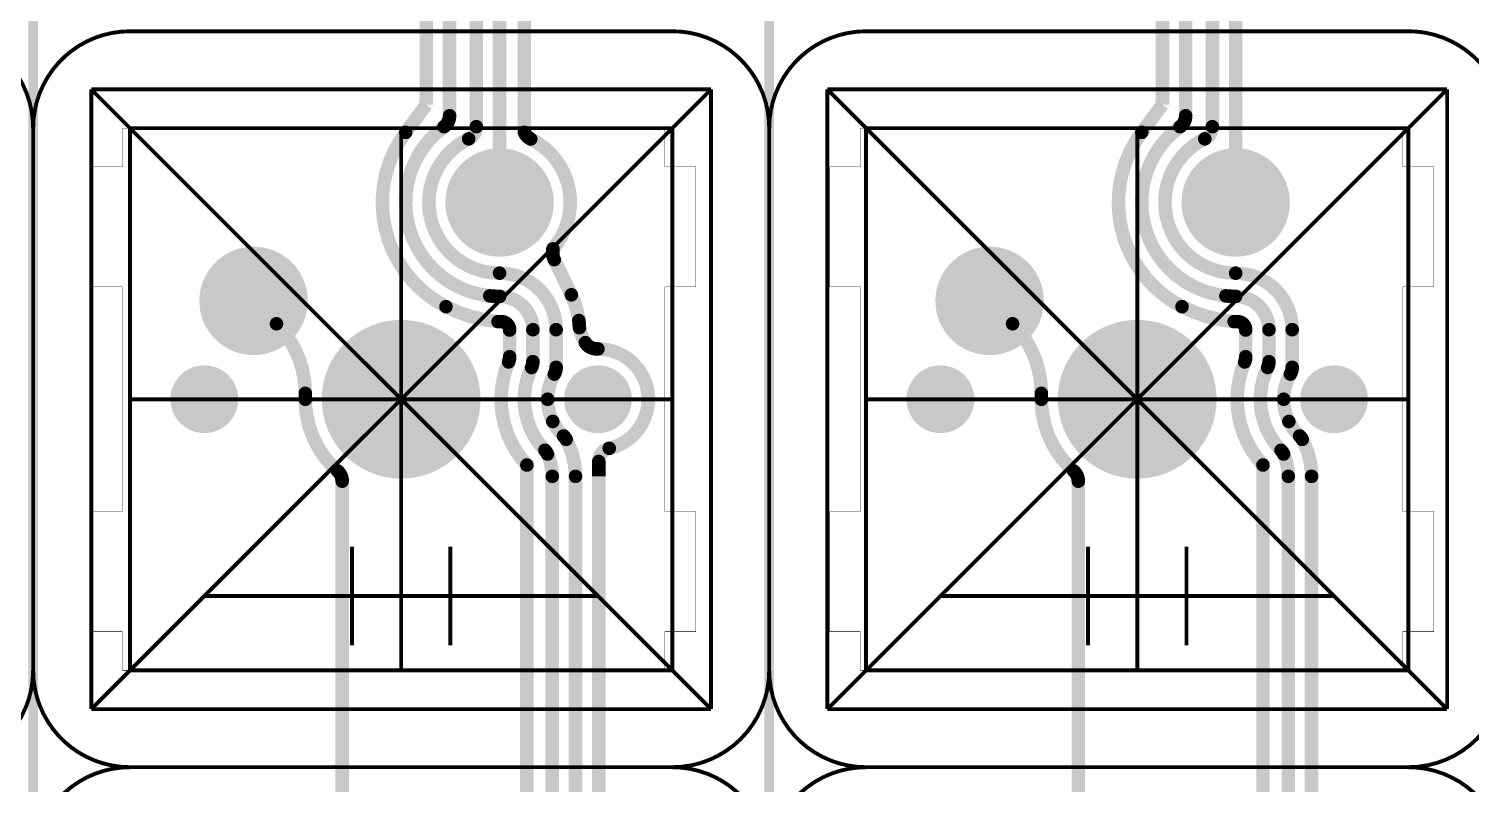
# Model space of a CAD drawing. Header units: inches. Extents: x -214 to 438, y -213 to 250.
# Drawn here: x -85.61 to -48.38, y -9.94 to 9.56 of the extents above; entities that cross this region are included whole.
import ezdxf

# ---------------------------------------------------------------- set-up
doc = ezdxf.new("R2010")
doc.units = ezdxf.units.IN
for name, color, linetype in [('Bottom Layer', 5, 'Continuous'), ('Drawing', 216, 'Continuous'), ('Drawing3', 56, 'Continuous'), ('Mechanical 22', 56, 'Continuous'), ('Multi-Layer', 9, 'Continuous'), ('Top Layer', 1, 'Continuous')]:
    doc.layers.add(name, color=color, linetype=linetype)

msp = doc.modelspace()

# ---------------------------------------------------------------- hatches: boundary and pattern name
at = {"layer": 'Bottom Layer'}
h = msp.add_hatch(color=5, dxfattribs=at)
edge = h.paths.add_edge_path()
edge.add_arc((-73.4600004, 5.08), 1.39999974, 0, 360)
h = msp.add_hatch(color=5, dxfattribs=at)
edge = h.paths.add_edge_path()
edge.add_arc((-54.4600003, 5.08), 1.39999974, 0, 360)
h = msp.add_hatch(color=5, dxfattribs=at)
edge = h.paths.add_edge_path()
edge.add_arc((-79.8100004, 2.54), 1.39999974, 0, 360)
h = msp.add_hatch(color=5, dxfattribs=at)
edge = h.paths.add_edge_path()
edge.add_arc((-60.8100003, 2.54), 1.39999974, 0, 360)
h = msp.add_hatch(color=5, dxfattribs=at)
edge = h.paths.add_edge_path()
edge.add_arc((-76.00000039999999, 0), 2.04999844, 0, 360)
h = msp.add_hatch(color=5, dxfattribs=at)
edge = h.paths.add_edge_path()
edge.add_arc((-57.0000003, 0), 2.04999844, 0, 360)
h = msp.add_hatch(color=5, dxfattribs=at)
edge = h.paths.add_edge_path()
edge.add_arc((-81.0800004, 0), 0.87499952, 0, 360)
h = msp.add_hatch(color=5, dxfattribs=at)
edge = h.paths.add_edge_path()
edge.add_arc((-70.92000039999999, 0), 0.87499952, 0, 360)
h = msp.add_hatch(color=5, dxfattribs=at)
edge = h.paths.add_edge_path()
edge.add_arc((-62.08000029999999, 0), 0.87499952, 0, 360)
h = msp.add_hatch(color=5, dxfattribs=at)
edge = h.paths.add_edge_path()
edge.add_arc((-51.9200003, 0), 0.87499952, 0, 360)
at = {"layer": 'Multi-Layer'}
h = msp.add_hatch(color=9, dxfattribs=at)
edge = h.paths.add_edge_path()
edge.add_arc((-73.4600004, 5.08), 1.39999974, 0, 360)
h = msp.add_hatch(color=9, dxfattribs=at)
edge = h.paths.add_edge_path()
edge.add_arc((-54.4600003, 5.08), 1.39999974, 0, 360)
h = msp.add_hatch(color=9, dxfattribs=at)
edge = h.paths.add_edge_path()
edge.add_arc((-79.8100004, 2.54), 1.39999974, 0, 360)
h = msp.add_hatch(color=9, dxfattribs=at)
edge = h.paths.add_edge_path()
edge.add_arc((-60.8100003, 2.54), 1.39999974, 0, 360)
h = msp.add_hatch(color=9, dxfattribs=at)
edge = h.paths.add_edge_path()
edge.add_arc((-76.00000039999999, 0), 2.04999844, 0, 360)
h = msp.add_hatch(color=9, dxfattribs=at)
edge = h.paths.add_edge_path()
edge.add_arc((-57.0000003, 0), 2.04999844, 0, 360)
h = msp.add_hatch(color=9, dxfattribs=at)
edge = h.paths.add_edge_path()
edge.add_arc((-81.0800004, 0), 0.87499952, 0, 360)
h = msp.add_hatch(color=9, dxfattribs=at)
edge = h.paths.add_edge_path()
edge.add_arc((-70.92000039999999, 0), 0.87499952, 0, 360)
h = msp.add_hatch(color=9, dxfattribs=at)
edge = h.paths.add_edge_path()
edge.add_arc((-62.08000029999999, 0), 0.87499952, 0, 360)
h = msp.add_hatch(color=9, dxfattribs=at)
edge = h.paths.add_edge_path()
edge.add_arc((-51.9200003, 0), 0.87499952, 0, 360)
at = {"layer": 'Top Layer'}
h = msp.add_hatch(color=1, dxfattribs=at)
edge = h.paths.add_edge_path()
edge.add_arc((-73.4600004, 5.08), 1.39999974, 0, 360)
h = msp.add_hatch(color=1, dxfattribs=at)
edge = h.paths.add_edge_path()
edge.add_arc((-54.4600003, 5.08), 1.39999974, 0, 360)
h = msp.add_hatch(color=1, dxfattribs=at)
edge = h.paths.add_edge_path()
edge.add_arc((-79.8100004, 2.54), 1.39999974, 0, 360)
h = msp.add_hatch(color=1, dxfattribs=at)
edge = h.paths.add_edge_path()
edge.add_arc((-60.8100003, 2.54), 1.39999974, 0, 360)
h = msp.add_hatch(color=1, dxfattribs=at)
edge = h.paths.add_edge_path()
edge.add_arc((-76.00000039999999, 0), 2.04999844, 0, 360)
h = msp.add_hatch(color=1, dxfattribs=at)
edge = h.paths.add_edge_path()
edge.add_arc((-57.0000003, 0), 2.04999844, 0, 360)
h = msp.add_hatch(color=1, dxfattribs=at)
edge = h.paths.add_edge_path()
edge.add_arc((-81.0800004, 0), 0.87499952, 0, 360)
h = msp.add_hatch(color=1, dxfattribs=at)
edge = h.paths.add_edge_path()
edge.add_arc((-70.92000039999999, 0), 0.87499952, 0, 360)
h = msp.add_hatch(color=1, dxfattribs=at)
edge = h.paths.add_edge_path()
edge.add_arc((-62.08000029999999, 0), 0.87499952, 0, 360)
h = msp.add_hatch(color=1, dxfattribs=at)
edge = h.paths.add_edge_path()
edge.add_arc((-51.9200003, 0), 0.87499952, 0, 360)

# ---------------------------------------------------------------- linework, layer by layer
at = {"layer": 'Drawing'}
for points, const_width in [([(-88.00050218, 9.49999878, -0.4142135623730985), (-85.50050209999999, 6.9999987)], 0.0999998), ([(-85.49950134, 6.9999987, -0.4142135623730999), (-82.99950125999999, 9.49999878)], 0.0999998), ([(-69.00050208, 9.49999878, -0.4142135623730985), (-66.500502, 6.9999987)], 0.0999998), ([(-66.49950124, 6.9999987, -0.4142135623730999), (-63.99950116, 9.49999878)], 0.0999998), ([(-50.00050198, 9.49999878, -0.4142135623730985), (-47.5005019, 6.9999987)], 0.0999998), ([(-85.50050209999999, -7.00000124, -0.4142135623730951), (-88.00050218, -9.500001319999999)], 0.0999998), ([(-83.00000164, -9.4994984, -0.4142135623731002), (-85.50000171999999, -6.99949832)], 0.0999998), ([(-82.99950125999999, -9.500001319999999, -0.4142135623731002), (-85.49950134, -7.00000124)], 0.0127), ([(-66.500502, -7.00000124, -0.4142135623730951), (-69.00050208, -9.500001319999999)], 0.0999998), ([(-64.00000153999999, -9.4994984, -0.4142135623731002), (-66.50000162, -6.99949832)], 0.0999998), ([(-63.99950116, -9.500001319999999, -0.4142135623731002), (-66.49950124, -7.00000124)], 0.0127), ([(-47.5005019, -7.00000124, -0.4142135623730951), (-50.00050198, -9.500001319999999)], 0.0999998), ([(-85.49950134, -12.0000014, -0.4142135623730999), (-82.99950125999999, -9.500001319999999)], 0.0999998), ([(-69.00050208, -9.500001319999999, -0.4142135623730985), (-66.500502, -12.0000014)], 0.0999998), ([(-66.49950124, -12.0000014, -0.4142135623730999), (-63.99950116, -9.500001319999999)], 0.0999998), ([(-50.00050198, -9.500001319999999, -0.4142135623730985), (-47.5005019, -12.0000014)], 0.0999998)]:
    msp.add_lwpolyline(points, format="xyb", dxfattribs=dict(at, const_width=const_width))
at = {"layer": 'Drawing', "const_width": 0.0999998}
for points in [[(-82.99950125999999, 9.49999878), (-69.00050208, 9.49999878)], [(-63.99950116, 9.49999878), (-50.00050198, 9.49999878)], [(-83.99999964, -7.999999239999999), (-67.99999862, 8.00000178)], [(-83.99999964, 8.00000178), (-67.99999862, -7.999999239999999)], [(-83.99999964, -7.999999239999999), (-83.99999964, 8.00000178)], [(-83.99999964, 8.00000178), (-67.99999862, 8.00000178)], [(-67.99999862, -7.999999239999999), (-67.99999862, 8.00000178)], [(-64.99999954, -7.999999239999999), (-48.99999852, 8.00000178)], [(-64.99999954, 8.00000178), (-48.99999852, -7.999999239999999)], [(-64.99999954, -7.999999239999999), (-64.99999954, 8.00000178)], [(-64.99999954, 8.00000178), (-48.99999852, 8.00000178)], [(-48.99999852, -7.999999239999999), (-48.99999852, 8.00000178)], [(-85.50050209999999, -7.00000124), (-85.50050209999999, 6.9999987)], [(-85.50000171999999, -6.99949832), (-85.50000171999999, 6.999500859999999)], [(-82.99975271999999, -6.99980058), (-82.99975271999999, 6.99980058)], [(-82.99975271999999, 6.99980058), (-69.00025316, 6.99980058)], [(-76.00000294, -6.99980058), (-76.00000294, 6.99980058)], [(-69.00025316, -6.99980058), (-69.00025316, 6.99980058)], [(-66.500502, -7.00000124), (-66.500502, 6.9999987)], [(-66.50000162, -6.99949832), (-66.50000162, 6.999500859999999)], [(-63.99975262, -6.99980058), (-63.99975262, 6.99980058)], [(-63.99975262, 6.99980058), (-50.00025306, 6.99980058)], [(-57.00000283999999, -6.99980058), (-57.00000283999999, 6.99980058)], [(-50.00025306, -6.99980058), (-50.00025306, 6.99980058)], [(-76.00000039999999, -1.27), (-76.00000039999999, 1.27)], [(-57.0000003, -1.27), (-57.0000003, 1.27)], [(-82.99975271999999, 0), (-69.00025316, 0)], [(-77.2700004, 0), (-74.7300004, 0)], [(-63.99975262, 0), (-50.00025306, 0)], [(-58.27000029999999, 0), (-55.73000029999999, 0)], [(-77.2700004, -6.35), (-77.2700004, -3.81)], [(-76.00000039999999, -6.35), (-76.00000039999999, -3.81)], [(-74.7300004, -6.35), (-74.7300004, -3.81)], [(-58.27000029999999, -6.35), (-58.27000029999999, -3.81)], [(-57.0000003, -6.35), (-57.0000003, -3.81)], [(-55.73000029999999, -6.35), (-55.73000029999999, -3.81)], [(-81.0800004, -5.08), (-70.92000039999999, -5.08)], [(-62.08000029999999, -5.08), (-51.9200003, -5.08)], [(-82.99975271999999, -6.99980058), (-69.00025316, -6.99980058)], [(-63.99975262, -6.99980058), (-50.00025306, -6.99980058)], [(-83.99999964, -7.999999239999999), (-67.99999862, -7.999999239999999)], [(-64.99999954, -7.999999239999999), (-48.99999852, -7.999999239999999)], [(-82.99950125999999, -9.49999878), (-69.00050208, -9.49999878)], [(-82.99950125999999, -9.500001319999999), (-69.00050208, -9.500001319999999)], [(-63.99950116, -9.49999878), (-50.00050198, -9.49999878)], [(-63.99950116, -9.500001319999999), (-50.00050198, -9.500001319999999)]]:
    msp.add_lwpolyline(points, dxfattribs=at)
at = {"layer": 'Drawing'}
for points, const_width in [([(-83.02449993999998, 9.49999878, 1), (-82.97450257999999, 9.49999878, 1)], 0.0499999), ([(-69.02550076, 9.49999878, 1), (-68.9755034, 9.49999878, 1)], 0.0499999), ([(-64.02449984, 9.49999878, 1), (-63.97450248, 9.49999878, 1)], 0.0499999), ([(-50.02550066, 9.49999878, 1), (-49.9755033, 9.49999878, 1)], 0.0499999), ([(-85.52550078, 6.9999987, 1), (-85.47550342, 6.9999987, 1)], 0.0499999), ([(-85.52450002, 6.9999987, 1), (-85.47450266, 6.9999987, 1)], 0.0499999), ([(-66.52550068, 6.9999987, 1), (-66.47550331999999, 6.9999987, 1)], 0.0499999), ([(-66.52449992, 6.9999987, 1), (-66.47450255999999, 6.9999987, 1)], 0.0499999), ([(-85.52550078, -7.00000124, 1), (-85.47550342, -7.00000124, 1)], 0.0499999), ([(-85.5250004, -6.99949832, 1), (-85.47500303999999, -6.99949832, 1)], 0.0499999), ([(-85.50267634, -7.00000124, 1), (-85.49632634, -7.00000124, 1)], 0.00635), ([(-66.52550068, -7.00000124, 1), (-66.47550331999999, -7.00000124, 1)], 0.0499999), ([(-66.5250003, -6.99949832, 1), (-66.47500294, -6.99949832, 1)], 0.0499999), ([(-66.50267624, -7.00000124, 1), (-66.49632623999999, -7.00000124, 1)], 0.00635), ([(-83.02500031999999, -9.4994984, 1), (-82.97500296, -9.4994984, 1)], 0.0499999), ([(-83.02449993999998, -9.500001319999999, 1), (-82.97450257999999, -9.500001319999999, 1)], 0.0499999), ([(-83.00267625999999, -9.500001319999999, 1), (-82.99632626, -9.500001319999999, 1)], 0.00635), ([(-69.02550076, -9.500001319999999, 1), (-68.9755034, -9.500001319999999, 1)], 0.0499999), ([(-69.02550076, -9.500001319999999, 1), (-68.9755034, -9.500001319999999, 1)], 0.0499999), ([(-64.02500022, -9.4994984, 1), (-63.97500285999999, -9.4994984, 1)], 0.0499999), ([(-64.02449984, -9.500001319999999, 1), (-63.97450248, -9.500001319999999, 1)], 0.0499999), ([(-64.00267616000001, -9.500001319999999, 1), (-63.99632616, -9.500001319999999, 1)], 0.00635), ([(-50.02550066, -9.500001319999999, 1), (-49.9755033, -9.500001319999999, 1)], 0.0499999), ([(-50.02550066, -9.500001319999999, 1), (-49.9755033, -9.500001319999999, 1)], 0.0499999)]:
    msp.add_lwpolyline(points, format="xyb", close=True, dxfattribs=dict(at, const_width=const_width))
at = {"layer": 'Drawing3', "const_width": 0.0127}
for points in [[(-83.19434973999999, 6.99980058), (-69.19474858, 6.99980058)], [(-83.19434973999999, 5.99929966), (-83.19434973999999, 6.99980058)], [(-69.19474858, 5.99929966), (-69.19474858, 6.99980058)], [(-64.14434974, 6.99980058), (-50.14474858, 6.99980058)], [(-64.14434974, 5.99929966), (-64.14434974, 6.99980058)], [(-50.14474858, 5.99929966), (-50.14474858, 6.99980058)], [(-83.99344898, 2.89979862), (-83.99344898, 5.99929966)], [(-83.99344898, 5.99929966), (-83.19434973999999, 5.99929966)], [(-69.19474858, 5.99929966), (-68.39395008, 5.99929966)], [(-68.39395008, 2.89979862), (-68.39395008, 5.99929966)], [(-64.94344898, 2.89979862), (-64.94344898, 5.99929966)], [(-64.94344898, 5.99929966), (-64.14434974, 5.99929966)], [(-50.14474858, 5.99929966), (-49.34395008, 5.99929966)], [(-49.34395008, 2.89979862), (-49.34395008, 5.99929966)], [(-83.99344898, 2.89979862), (-83.19434973999999, 2.89979862)], [(-83.19434973999999, -2.90019994), (-83.19434973999999, 2.89979862)], [(-69.19474858, 2.89979862), (-68.39395008, 2.89979862)], [(-69.19474858, -2.90019994), (-69.19474858, 2.89979862)], [(-64.94344898, 2.89979862), (-64.14434974, 2.89979862)], [(-64.14434974, -2.90019994), (-64.14434974, 2.89979862)], [(-50.14474858, 2.89979862), (-49.34395008, 2.89979862)], [(-50.14474858, -2.90019994), (-50.14474858, 2.89979862)], [(-83.99344898, -6.000701739999999), (-83.99344898, -2.90019994)], [(-83.99344898, -2.90019994), (-83.19434973999999, -2.90019994)], [(-69.19474858, -2.90019994), (-68.39395008, -2.90019994)], [(-68.39395008, -6.000701739999999), (-68.39395008, -2.90019994)], [(-64.94344898, -6.000701739999999), (-64.94344898, -2.90019994)], [(-64.94344898, -2.90019994), (-64.14434974, -2.90019994)], [(-50.14474858, -2.90019994), (-49.34395008, -2.90019994)], [(-49.34395008, -6.000701739999999), (-49.34395008, -2.90019994)], [(-83.99344898, -6.000701739999999), (-83.19434973999999, -6.000701739999999)], [(-83.19434973999999, -6.99980058), (-83.19434973999999, -6.000701739999999)], [(-69.19474858, -6.000701739999999), (-68.39395008, -6.000701739999999)], [(-69.19474858, -6.99980058), (-69.19474858, -6.000701739999999)], [(-64.94344898, -6.000701739999999), (-64.14434974, -6.000701739999999)], [(-64.14434974, -6.99980058), (-64.14434974, -6.000701739999999)], [(-50.14474858, -6.000701739999999), (-49.34395008, -6.000701739999999)], [(-50.14474858, -6.99980058), (-50.14474858, -6.000701739999999)], [(-83.19434973999999, -6.99980058), (-69.19474858, -6.99980058)], [(-64.14434974, -6.99980058), (-50.14474858, -6.99980058)]]:
    msp.add_lwpolyline(points, dxfattribs=at)
at = {"layer": 'Mechanical 22', "const_width": 0.2499995}
for points in [[(-66.500502, -68.5000027), (-66.500502, 42.49999881999999)], [(-85.50050209999999, -73.25000336), (-85.50050209999999, 37.74999816)]]:
    msp.add_lwpolyline(points, dxfattribs=at)
at = {"layer": 'Top Layer', "const_width": 0.3499993}
for points in [[(-75.34999916, 7.6044806), (-75.34999916, 11.25000036)], [(-74.75000036, 7.318529939999999), (-74.75000036, 11.25000036)], [(-74.0599992, 7.036559459999999), (-74.0599992, 11.25000036)], [(-73.46000547999999, 8.782438619999999), (-73.46000547999999, 11.25000036)], [(-72.8204792, 6.8916423), (-72.8204792, 11.25000036)], [(-56.35000667999999, 11.25000036), (-56.34999905999999, 7.6044806)], [(-55.75001042, 11.25000036), (-55.75000025999999, 7.318529939999999)], [(-55.06000925999999, 11.2500029), (-55.0599991, 7.036559459999999)], [(-54.46001045999999, 11.25000544), (-54.46000538, 8.782438619999999)], [(-73.46000547999999, 8.782438619999999), (-73.4600004, 5.08)], [(-54.46000538, 8.782438619999999), (-54.4600003, 5.08)], [(-75.88344742, 6.890392619999999), (-75.34999916, 7.6044806)], [(-56.88344731999999, 6.890392619999999), (-56.34999905999999, 7.6044806)], [(-72.82046142, 6.89039008), (-72.82046142, 6.890392619999999)], [(-72.82046142, 6.89039008), (-72.81220642, 6.87400454)], [(-72.08410018, 3.8810311), (-72.08410018, 3.88103364)], [(-72.08410018, 3.7550725), (-72.08410018, 3.8810311)], [(-72.04883989999999, 3.60329988), (-71.60754792, 2.69611094)], [(-79.8100004, 2.54), (-79.21894748, 1.94894708)], [(-60.8100003, 2.54), (-60.21894738, 1.94894708)], [(-73.49855251999999, 2.00405746), (-73.41763574, 2.00405746)], [(-73.20000092, 1.09798866), (-73.20000092, 1.78642264)], [(-72.60000212, 0.9703536599999999), (-72.60000212, 1.79500276)], [(-72.00000332, 0.82315812), (-72.00000332, 1.79500276)], [(-54.49855241999999, 2.00405746), (-54.41763563999999, 2.00405746)], [(-54.20000082, 1.09798866), (-54.20000082, 1.78642264)], [(-53.60000202, 0.9703536599999999), (-53.60000202, 1.79500276)], [(-53.00000322, 0.82315812), (-53.00000322, 1.79500276)], [(-78.47499925999999, 0), (-78.47499925999999, 0.1528953)], [(-59.47499916, 0), (-59.47499916, 0.1528953)], [(-70.90000298, -1.60798256), (-70.90000298, -1.60798002)], [(-70.90000298, -1.9899122), (-70.90000298, -1.60798256)], [(-72.75486846, -10.74478674), (-72.75486846, -1.69801286)], [(-72.09999804, -10.95609442), (-72.09999804, -1.98992744)], [(-71.49999924, -10.95609442), (-71.49999924, -1.98992744)], [(-70.90000298, -1.9899122), (-70.90000044, -10.95609442)], [(-53.75486835999999, -10.74478674), (-53.75486835999999, -1.69801286)], [(-53.09999793999999, -10.95609442), (-53.09999793999999, -1.98992744)], [(-52.49999913999999, -10.95609442), (-52.49999913999999, -1.98992744)], [(-77.5218414, -13.11973754), (-77.5218414, -2.11585302)], [(-58.52184129999999, -13.11973754), (-58.52184129999999, -2.11585302)]]:
    msp.add_lwpolyline(points, dxfattribs=at)
for points in [[(-74.75000036, 7.318529939999999, -0.2387270252510384), (-74.89282964, 7.03642992)], [(-55.75000025999999, 7.318529939999999, -0.2387270252510384), (-55.89282953999999, 7.03642992)], [(-73.71141214000001, 2.66806934, -0.6861975210006144), (-74.89282964, 7.03642992)], [(-74.0599992, 7.036559459999999, -0.2868967657305749), (-74.25674506, 6.721896639999999)], [(-54.71141204, 2.66806934, -0.6861975210006144), (-55.89282953999999, 7.03642992)], [(-55.0599991, 7.036559459999999, -0.2868967657305749), (-55.25674495999999, 6.721896639999999)], [(-74.84360697999999, 2.38997236, -0.4638771907074746), (-75.88344742, 6.890392619999999)], [(-73.4600004, 3.25499984, -0.7962527702964706), (-74.25674506, 6.721896639999999)], [(-72.82046142, 6.890392619999999, -0.0008927136610579), (-72.8204792, 6.8916423)], [(-72.65572209999999, 6.718218719999999, -0.1618460352067208), (-72.81220388, 6.87400454)], [(-72.65571956, 6.718218719999999, -0.4927135338419664), (-72.08410018, 3.88103364)], [(-55.84360688, 2.38997236, -0.4638771907074746), (-56.88344731999999, 6.890392619999999)], [(-54.4600003, 3.25499984, -0.7962527702964706), (-55.25674495999999, 6.721896639999999)], [(-72.04883989999999, 3.60329988, -0.1127068623591871), (-72.08410018, 3.7550725)], [(-73.4600004, 3.25499984, -0.4142135623730951), (-72.00000332, 1.79500276)], [(-54.4600003, 3.25499984, -0.4142135623730951), (-53.00000322, 1.79500276)], [(-73.4600004, 2.65500104, -0.025971480584863), (-73.71141468, 2.66806934)], [(-73.4600004, 2.65500104, -0.4142135623730951), (-72.60000212, 1.79500276)], [(-71.60754538, 2.69611094, -0.0845878181181683), (-71.41365702, 2.03177648)], [(-54.4600003, 2.65500104, -0.025971480584863), (-54.71141458, 2.66806934)], [(-54.4600003, 2.65500104, -0.4142135623730951), (-53.60000202, 1.79500276)], [(-73.49855251999999, 2.00405746, -0.0981410236647791), (-74.84360951999999, 2.38997236)], [(-54.49855241999999, 2.00405746, -0.0981410236647791), (-55.84360942, 2.38997236)], [(-79.21894748, 1.94894708, -0.198912367379658), (-78.47499925999999, 0.1528953)], [(-73.41763574, 2.00405746, -0.4142135623730951), (-73.20000092, 1.78642264)], [(-71.41365702, 2.03177648, -0.0173827798026668), (-71.40215336, 1.8890488)], [(-71.39750007999999, 1.84717944, -0.0301178861868502), (-71.40215336, 1.8890488)], [(-71.24694665999999, 1.46038316, -0.0986051434518146), (-71.39750007999999, 1.84717944)], [(-60.21894738, 1.94894708, -0.198912367379658), (-59.47499916, 0.1528953)], [(-54.41763563999999, 2.00405746, -0.4142135623730951), (-54.20000082, 1.78642264)], [(-70.94713775999999, 1.29971546, -0.2592945908093999), (-71.24694665999999, 1.46038316)], [(-72.75486846, -1.69801032, -0.293633911541486), (-73.22677252, 0.9637394999999999)], [(-73.20000092, 1.09798866, -0.0987338576408193), (-73.22677252, 0.9637394999999999)], [(-72.60000212, 0.9703536599999999, -0.1117033148193279), (-72.63408384, 0.81970372)], [(-70.94713775999999, 1.29971546, -0.0052191546349452), (-70.92000039999999, 1.29999994)], [(-70.92000039999999, 1.29999994, -0.893226507117478), (-70.62951584, -1.2671298)], [(-53.75486835999999, -1.69801032, -0.293633911541486), (-54.22677242, 0.9637394999999999)], [(-54.20000082, 1.09798866, -0.0987338576408193), (-54.22677242, 0.9637394999999999)], [(-53.60000202, 0.9703536599999999, -0.1117033148193279), (-53.63408373999999, 0.81970372)], [(-72.28894355999999, -1.31756912, -0.3127217116407769), (-72.63408384, 0.81970372)], [(-72.22000034, 0, -0.1314334956474153), (-72.04639388, 0.6490309599999999)], [(-72.00000332, 0.82315812, -0.1309216617051661), (-72.04639388, 0.6490309599999999)], [(-53.28894346, -1.31756912, -0.3127217116407769), (-53.63408373999999, 0.81970372)], [(-53.22000024, 0, -0.1314334956474153), (-53.04639378, 0.6490309599999999)], [(-53.00000322, 0.82315812, -0.1309216617051661), (-53.04639378, 0.6490309599999999)], [(-77.64147032, -1.85235088, -0.2146282654505762), (-78.47499925999999, 0)], [(-72.08692974, -0.57295288, -0.1146018201096536), (-72.22000034, 0)], [(-58.64147022, -1.85235088, -0.2146282654505762), (-59.47499916, 0)], [(-53.08692963999999, -0.57295288, -0.1146018201096536), (-53.22000024, 0)], [(-71.80909437999999, -0.94842584, -0.0905616867376078), (-72.08692974, -0.57295288)], [(-52.80909427999999, -0.94842584, -0.0905616867376078), (-53.08692963999999, -0.57295288)], [(-71.80909437999999, -0.94842584, -0.0793441305654852), (-71.74169547999999, -1.03585264)], [(-71.74169547999999, -1.03585264, -0.1246962733390641), (-71.49999924, -1.98992744)], [(-70.90000298, -1.60798002, -0.348572483188332), (-70.62951584, -1.2671298)], [(-52.80909427999999, -0.94842584, -0.0793441305654852), (-52.74169538, -1.03585264)], [(-52.74169538, -1.03585264, -0.1246962733390641), (-52.49999913999999, -1.98992744)], [(-72.28894355999999, -1.31756912, -0.0849023695946219), (-72.22293911999999, -1.41539976)], [(-72.22293911999999, -1.41539976, -0.1057961348345795), (-72.09999804, -1.98992744)], [(-53.28894346, -1.31756912, -0.0849023695946219), (-53.22293902, -1.41539976)], [(-53.22293902, -1.41539976, -0.1057961348345795), (-53.09999793999999, -1.98992744)], [(-77.6414754, -1.85235596, -0.2163814571641608), (-77.5218414, -2.11585302)], [(-58.6414753, -1.85235596, -0.2163814571641608), (-58.52184129999999, -2.11585302)]]:
    msp.add_lwpolyline(points, format="xyb", dxfattribs=at)
at = {"layer": 'Top Layer', "const_width": 0.17499838}
for points in [[(-74.83750082, 7.318529939999999, 1), (-74.66249989999999, 7.318529939999999, 1)], [(-55.83750071999999, 7.318529939999999, 1), (-55.6624998, 7.318529939999999, 1)], [(-74.9803301, 7.03642992, 1), (-74.80532917999999, 7.03642992, 1)], [(-74.9803301, 7.03642992, 1), (-74.80532917999999, 7.03642992, 1)], [(-74.14749966, 7.036559459999999, 1), (-73.97249873999999, 7.036559459999999, 1)], [(-55.98033, 7.03642992, 1), (-55.80532908, 7.03642992, 1)], [(-55.98033, 7.03642992, 1), (-55.80532908, 7.03642992, 1)], [(-55.14749955999999, 7.036559459999999, 1), (-54.97249864, 7.036559459999999, 1)], [(-75.97094788, 6.890392619999999, 1), (-75.79594696, 6.890392619999999, 1)], [(-74.34424551999999, 6.721896639999999, 1), (-74.1692446, 6.721896639999999, 1)], [(-74.34424551999999, 6.721896639999999, 1), (-74.1692446, 6.721896639999999, 1)], [(-72.90797966, 6.8916423, 1), (-72.73297874, 6.8916423, 1)], [(-72.90796187999999, 6.890392619999999, 1), (-72.73296095999999, 6.890392619999999, 1)], [(-72.89970434, 6.87400454, 1), (-72.72470342, 6.87400454, 1)], [(-72.74322255999999, 6.718218719999999, 1), (-72.56822164, 6.718218719999999, 1)], [(-72.74322002, 6.718218719999999, 1), (-72.5682191, 6.718218719999999, 1)], [(-56.97094778, 6.890392619999999, 1), (-56.79594686, 6.890392619999999, 1)], [(-55.34424542, 6.721896639999999, 1), (-55.1692445, 6.721896639999999, 1)], [(-55.34424542, 6.721896639999999, 1), (-55.1692445, 6.721896639999999, 1)], [(-72.17160064, 3.88103364, 1), (-71.99659971999999, 3.88103364, 1)], [(-72.17160064, 3.7550725, 1), (-71.99659971999999, 3.7550725, 1)], [(-72.13634036, 3.60329988, 1), (-71.96133943999999, 3.60329988, 1)], [(-73.54750086, 3.25499984, 1), (-73.37249994, 3.25499984, 1)], [(-73.54750086, 3.25499984, 1), (-73.37249994, 3.25499984, 1)], [(-54.54750075999999, 3.25499984, 1), (-54.37249984, 3.25499984, 1)], [(-54.54750075999999, 3.25499984, 1), (-54.37249984, 3.25499984, 1)], [(-73.79891513999999, 2.66806934, 1), (-73.62391422, 2.66806934, 1)], [(-73.7989126, 2.66806934, 1), (-73.62391167999999, 2.66806934, 1)], [(-73.54750086, 2.65500104, 1), (-73.37249994, 2.65500104, 1)], [(-73.54750086, 2.65500104, 1), (-73.37249994, 2.65500104, 1)], [(-71.69504583999999, 2.69611094, 1), (-71.52004491999999, 2.69611094, 1)], [(-54.79891504, 2.66806934, 1), (-54.62391411999999, 2.66806934, 1)], [(-54.79891249999999, 2.66806934, 1), (-54.62391158, 2.66806934, 1)], [(-54.54750075999999, 2.65500104, 1), (-54.37249984, 2.65500104, 1)], [(-54.54750075999999, 2.65500104, 1), (-54.37249984, 2.65500104, 1)], [(-74.93110998, 2.38997236, 1), (-74.75610906, 2.38997236, 1)], [(-74.93110743999999, 2.38997236, 1), (-74.75610652, 2.38997236, 1)], [(-55.93110987999999, 2.38997236, 1), (-55.75610895999999, 2.38997236, 1)], [(-55.93110734, 2.38997236, 1), (-55.75610641999999, 2.38997236, 1)], [(-79.30644794, 1.94894708, 1), (-79.13144702, 1.94894708, 1)], [(-73.58605297999999, 2.00405746, 1), (-73.41105206, 2.00405746, 1)], [(-73.5051362, 2.00405746, 1), (-73.33013528, 2.00405746, 1)], [(-73.28750138, 1.78642264, 1), (-73.11250045999999, 1.78642264, 1)], [(-72.68750258, 1.79500276, 1), (-72.51250166, 1.79500276, 1)], [(-72.08750377999999, 1.79500276, 1), (-71.91250285999999, 1.79500276, 1)], [(-71.50115748, 2.03177648, 1), (-71.32615655999999, 2.03177648, 1)], [(-71.50115748, 2.03177648, 1), (-71.32615655999999, 2.03177648, 1)], [(-71.48965382, 1.8890488, 1), (-71.3146529, 1.8890488, 1)], [(-71.48965382, 1.8890488, 1), (-71.3146529, 1.8890488, 1)], [(-71.48500054, 1.84717944, 1), (-71.30999962, 1.84717944, 1)], [(-71.48500054, 1.84717944, 1), (-71.30999962, 1.84717944, 1)], [(-60.30644783999999, 1.94894708, 1), (-60.13144692, 1.94894708, 1)], [(-54.58605288, 2.00405746, 1), (-54.41105195999999, 2.00405746, 1)], [(-54.5051361, 2.00405746, 1), (-54.33013518, 2.00405746, 1)], [(-54.28750127999999, 1.78642264, 1), (-54.11250036, 1.78642264, 1)], [(-53.68750247999999, 1.79500276, 1), (-53.51250156, 1.79500276, 1)], [(-53.08750367999999, 1.79500276, 1), (-52.91250276, 1.79500276, 1)], [(-71.33444712, 1.46038316, 1), (-71.1594462, 1.46038316, 1)], [(-71.33444712, 1.46038316, 1), (-71.1594462, 1.46038316, 1)], [(-73.31427298, 0.9637394999999999, 1), (-73.13927206, 0.9637394999999999, 1)], [(-73.31427298, 0.9637394999999999, 1), (-73.13927206, 0.9637394999999999, 1)], [(-73.28750138, 1.09798866, 1), (-73.11250045999999, 1.09798866, 1)], [(-72.68750258, 0.9703536599999999, 1), (-72.51250166, 0.9703536599999999, 1)], [(-71.03463821999999, 1.29971546, 1), (-70.8596373, 1.29971546, 1)], [(-71.03463821999999, 1.29971546, 1), (-70.8596373, 1.29971546, 1)], [(-71.00750086, 1.29999994, 1), (-70.83249993999999, 1.29999994, 1)], [(-71.00750086, 1.29999994, 1), (-70.83249993999999, 1.29999994, 1)], [(-54.31427288, 0.9637394999999999, 1), (-54.13927195999999, 0.9637394999999999, 1)], [(-54.31427288, 0.9637394999999999, 1), (-54.13927195999999, 0.9637394999999999, 1)], [(-54.28750127999999, 1.09798866, 1), (-54.11250036, 1.09798866, 1)], [(-53.68750247999999, 0.9703536599999999, 1), (-53.51250156, 0.9703536599999999, 1)], [(-72.7215843, 0.81970372, 1), (-72.54658337999999, 0.81970372, 1)], [(-72.7215843, 0.81970372, 1), (-72.54658337999999, 0.81970372, 1)], [(-72.13389434, 0.6490309599999999, 1), (-71.95889342, 0.6490309599999999, 1)], [(-72.13389434, 0.6490309599999999, 1), (-71.95889342, 0.6490309599999999, 1)], [(-72.08750377999999, 0.82315812, 1), (-71.91250285999999, 0.82315812, 1)], [(-53.7215842, 0.81970372, 1), (-53.54658328, 0.81970372, 1)], [(-53.7215842, 0.81970372, 1), (-53.54658328, 0.81970372, 1)], [(-53.13389424, 0.6490309599999999, 1), (-52.95889332, 0.6490309599999999, 1)], [(-53.13389424, 0.6490309599999999, 1), (-52.95889332, 0.6490309599999999, 1)], [(-53.08750367999999, 0.82315812, 1), (-52.91250276, 0.82315812, 1)], [(-78.56249972, 0.1528953, 1), (-78.3874988, 0.1528953, 1)], [(-78.56249972, 0, 1), (-78.3874988, 0, 1)], [(-72.3075008, 0, 1), (-72.13249988, 0, 1)], [(-72.3075008, 0, 1), (-72.13249988, 0, 1)], [(-59.56249962, 0.1528953, 1), (-59.38749869999999, 0.1528953, 1)], [(-59.56249962, 0, 1), (-59.38749869999999, 0, 1)], [(-53.30750070000001, 0, 1), (-53.13249978, 0, 1)], [(-53.30750070000001, 0, 1), (-53.13249978, 0, 1)], [(-72.17443019999999, -0.57295288, 1), (-71.99942927999999, -0.57295288, 1)], [(-72.17443019999999, -0.57295288, 1), (-71.99942927999999, -0.57295288, 1)], [(-53.1744301, -0.57295288, 1), (-52.99942918, -0.57295288, 1)], [(-53.1744301, -0.57295288, 1), (-52.99942918, -0.57295288, 1)], [(-71.89659483999999, -0.94842584, 1), (-71.72159392, -0.94842584, 1)], [(-71.89659483999999, -0.94842584, 1), (-71.72159392, -0.94842584, 1)], [(-71.82919594, -1.03585264, 1), (-71.65419502, -1.03585264, 1)], [(-71.82919594, -1.03585264, 1), (-71.65419502, -1.03585264, 1)], [(-70.7170163, -1.2671298, 1), (-70.54201538, -1.2671298, 1)], [(-70.7170163, -1.2671298, 1), (-70.54201538, -1.2671298, 1)], [(-52.89659474, -0.94842584, 1), (-52.72159382, -0.94842584, 1)], [(-52.89659474, -0.94842584, 1), (-52.72159382, -0.94842584, 1)], [(-52.82919584, -1.03585264, 1), (-52.65419491999999, -1.03585264, 1)], [(-52.82919584, -1.03585264, 1), (-52.65419491999999, -1.03585264, 1)], [(-72.37644402, -1.31756912, 1), (-72.20144309999999, -1.31756912, 1)], [(-72.37644402, -1.31756912, 1), (-72.20144309999999, -1.31756912, 1)], [(-72.31043958, -1.41539976, 1), (-72.13543865999999, -1.41539976, 1)], [(-72.31043958, -1.41539976, 1), (-72.13543865999999, -1.41539976, 1)], [(-70.98750344, -1.60798002, 1), (-70.81250252, -1.60798002, 1)], [(-53.37644391999999, -1.31756912, 1), (-53.201443, -1.31756912, 1)], [(-53.37644391999999, -1.31756912, 1), (-53.201443, -1.31756912, 1)], [(-53.31043948, -1.41539976, 1), (-53.13543856, -1.41539976, 1)], [(-53.31043948, -1.41539976, 1), (-53.13543856, -1.41539976, 1)], [(-77.72897585999999, -1.85235596, 1), (-77.55397493999999, -1.85235596, 1)], [(-77.72897078, -1.85235088, 1), (-77.55396986, -1.85235088, 1)], [(-72.84236892, -1.69801032, 1), (-72.667368, -1.69801032, 1)], [(-72.18749849999999, -1.98992744, 1), (-72.01249758, -1.98992744, 1)], [(-71.5874997, -1.98992744, 1), (-71.41249878, -1.98992744, 1)], [(-58.72897576, -1.85235596, 1), (-58.55397484, -1.85235596, 1)], [(-58.72897067999999, -1.85235088, 1), (-58.55396976, -1.85235088, 1)], [(-53.84236882, -1.69801032, 1), (-53.6673679, -1.69801032, 1)], [(-53.1874984, -1.98992744, 1), (-53.01249748, -1.98992744, 1)], [(-52.5874996, -1.98992744, 1), (-52.41249868, -1.98992744, 1)], [(-77.60934185999999, -2.11585302, 1), (-77.43434094, -2.11585302, 1)], [(-58.60934176, -2.11585302, 1), (-58.43434084, -2.11585302, 1)]]:
    msp.add_lwpolyline(points, format="xyb", close=True, dxfattribs=at)

doc.saveas('drawing.dxf')
